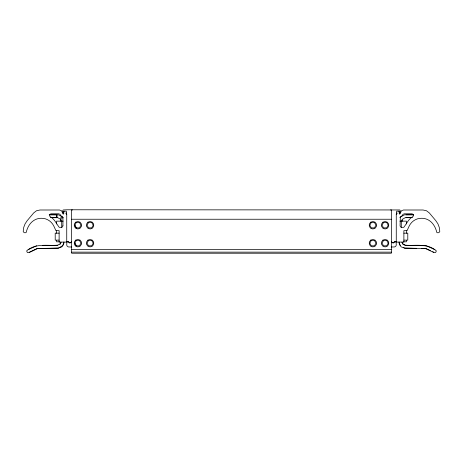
<?xml version="1.0" encoding="UTF-8"?>
<svg xmlns="http://www.w3.org/2000/svg" width="463" height="463" viewBox="0 0 463 463"><rect width="100%" height="100%" fill="white"/><g stroke="black" fill="none" stroke-linecap="round" stroke-linejoin="round"><path stroke-width="0.69" d="M402.081 221.453L402.081 220.023M63.853 242.056L63.842 243.497L61.915 246.848L58.431 248.122L37.347 248.637L29.736 252.219L27.329 252.538L26.651 250.882C35.35 243.127 46.763 245.888 57.562 245.268L60.508 243.567L60.954 242.137M49.211 214.757L56.862 214.78L56.845 217.668L50.351 217.645M63.946 211.174L63.709 214.028L63.072 214.028L61.544 210.781L59.524 209.999L39.951 209.999L36.502 210.763L33.701 212.911L27.149 220.724L25.071 223.855L23.735 227.368L23.196 231.39L23.868 232.426L25.025 232.837L26.2 232.449C28.237 223.183 35.356 216.238 45.38 218.802A13.878 13.878 0 0 1 53.824 226.083L55.93 230.661L59.119 230.661L59.119 242.08L66.736 242.08L66.736 214.132L66.122 213.553L66.383 211.174L63.946 211.174L63.362 213.194L62.609 212.708L62.835 210.271L63.309 209.953L67.187 209.774L399.691 209.953L400.165 210.271L400.391 212.708L399.638 213.194L399.054 211.174L396.617 211.174L396.878 213.553L396.264 214.132L396.264 242.08L403.881 242.08L403.881 230.661L407.07 230.661L409.176 226.083A13.878 13.878 0 0 1 417.62 218.802C427.644 216.238 434.763 223.183 436.8 232.449L437.975 232.837L439.132 232.426L439.804 231.39L439.265 227.368L437.929 223.855L435.851 220.724L429.299 212.911L426.498 210.763L423.049 209.999L403.476 209.999L401.456 210.781L399.928 214.028L399.291 214.028L399.054 211.174M56.845 217.668L56.862 214.78M401.89 220.782L402.272 219.346L405.229 217.703L412.435 217.668M63.836 242.577L62.922 245.5L58.361 248.133L37.156 248.469L29.192 252.37M71.626 241.333L71.319 242.224L70.503 242.815L69.328 242.896L68.321 241.865L66.909 242.033L66.736 244.8A2.176 2.176 0 0 0 68.912 246.976L71.736 246.976M66.383 212.853L66.018 213.825L66.736 214.346M59.93 244.493L60.954 242.716M74.78 225.197L76.337 222.495L79.445 222.495L80.996 225.197L79.445 227.889L76.337 227.889L74.78 225.197L76.337 227.877M71.626 241.264L70.81 242.676L69.363 242.768L68.628 241.692L66.736 241.692M74.78 243.144L76.337 240.442L79.445 240.442L80.996 243.144L79.445 245.836L76.337 245.836L74.78 243.144L76.337 245.824M71.956 209.953L72.477 209.999M390.523 209.999L391.044 209.953M396.264 214.346L396.982 213.825L396.617 212.853M399.795 217.407L404.459 214.82L413.534 214.774M31.49 248.185L28.098 249.69M32.069 247.913L36.658 245.76M42.312 245.621L57.875 245.24M406.138 214.78L413.094 214.757M411.208 217.651L406.155 217.668L406.068 217.245M60.919 221.453L60.913 217.882L63.084 217.882M60.913 217.882L61.301 217.882M71.626 219.242L391.374 219.242M63.153 221.146L56.567 221.146L56.567 223.994M399.847 221.146L406.433 221.146L406.433 223.994M59.119 233.161L55.207 233.161L55.207 240.123L59.119 240.123M403.881 233.161L407.793 233.161L407.793 240.123L403.881 240.123M396.264 241.692L394.372 241.692L393.637 242.768L392.19 242.676L391.374 241.264M59.64 241.808L56.567 241.808L56.567 240.384M403.36 241.808L406.433 241.808L406.433 240.384M391.264 246.976L394.088 246.976A2.176 2.176 0 0 0 396.264 244.8L396.091 242.033L394.679 241.865L393.672 242.896L392.497 242.815L391.681 242.224L391.374 241.333M71.626 249.412L391.374 249.412M71.626 252.138L391.374 252.138M49.466 214.774L58.541 214.82L63.205 217.407M51.283 217.674L57.771 217.703L60.728 219.346L61.11 220.782M416.659 248.324L404.639 248.133L403.499 247.479M421.608 248.405L425.844 248.469L430.364 250.552M399.147 242.056L399.158 243.497L401.085 246.848L404.569 248.122L425.653 248.637L433.264 252.219L435.671 252.538L436.349 250.882C427.65 243.127 416.237 245.888 405.438 245.268L402.492 243.567L402.046 242.137M434.902 249.69L426.342 245.76L405.125 245.24L403.07 244.493L402.046 242.716M432.72 251.681L433.808 252.37M399.164 242.577L400.078 245.5M406.433 230.406L406.433 233.259M401.294 221.146L401.294 227.559M391.374 209.999L391.374 253.226L71.626 253.226L71.626 209.999M61.706 221.146L61.706 227.559M56.567 230.406L56.567 233.259M413.407 215.006L413.065 216.499C408.528 218.82 406.688 223.664 403.782 227.321L401.201 227.321L400.385 226.725L400.073 225.765L400.327 217.13L402.283 215.503L402.943 214.392L404.199 213.802L411.833 213.802L412.822 214.137L413.407 215.006M62.927 225.765L62.615 226.725L61.799 227.321L59.218 227.321C56.312 223.664 54.472 218.82 49.935 216.499L49.593 215.006L50.178 214.137L51.167 213.802L58.801 213.802L60.057 214.392L60.717 215.503L62.673 217.13L62.927 218.004L62.927 225.765M88.572 222.495L87.015 225.197L88.572 227.889L91.68 227.877L93.231 225.186L91.68 222.495L88.572 222.506M88.572 240.442L87.015 243.144L88.572 245.836L91.68 245.824L93.231 243.133L91.68 240.442L88.572 240.447M371.343 222.495L369.787 225.197L371.343 227.889L374.451 227.877L376.002 225.186L374.451 222.495L371.343 222.506M371.343 240.442L369.787 243.144L371.343 245.836L374.451 245.824L376.002 243.133L374.451 240.442L371.343 240.447M383.578 222.495L382.021 225.197L383.578 227.889L386.686 227.877L388.237 225.186L386.686 222.495L383.578 222.506M383.578 240.442L382.021 243.144L383.578 245.836L386.686 245.824L388.237 243.133L386.686 240.442L383.578 240.447M75.672 222.188L74.311 224.063L74.311 226.384L75.672 228.259L77.877 228.977L80.082 228.259L81.447 226.384L81.447 224.063L80.082 222.188L77.877 221.47L75.672 222.188M87.906 222.188L86.546 224.063L86.546 226.384L87.906 228.259L90.111 228.977L92.316 228.259L93.682 226.384L93.682 224.063L92.316 222.188L90.111 221.47L87.906 222.188M75.672 240.135L74.311 242.01L74.311 244.325L75.672 246.206L77.877 246.918L80.082 246.206L81.447 244.325L81.447 242.01L80.082 240.135L77.877 239.417L75.672 240.135M87.906 240.135L86.546 242.01L86.546 244.325L87.906 246.206L90.111 246.918L92.316 246.206L93.682 244.325L93.682 242.01L92.316 240.135L90.111 239.417L87.906 240.135M370.678 222.188L369.312 224.063L369.312 226.384L370.678 228.259L372.883 228.977L375.088 228.259L376.454 226.384L376.454 224.063L375.088 222.188L372.883 221.47L370.678 222.188M382.913 222.188L381.553 224.063L381.553 226.384L382.913 228.259L385.118 228.977L387.323 228.259L388.688 226.384L388.688 224.063L387.323 222.188L385.118 221.47L382.913 222.188M370.678 240.135L369.312 242.01L369.312 244.325L370.678 246.206L372.883 246.918L375.088 246.206L376.454 244.325L376.454 242.01L375.088 240.135L372.883 239.417L370.678 240.135M382.913 240.135L381.553 242.01L381.553 244.325L382.913 246.206L385.118 246.918L387.323 246.206L388.688 244.325L388.688 242.01L387.323 240.135L385.118 239.417L382.913 240.135"/></g></svg>
